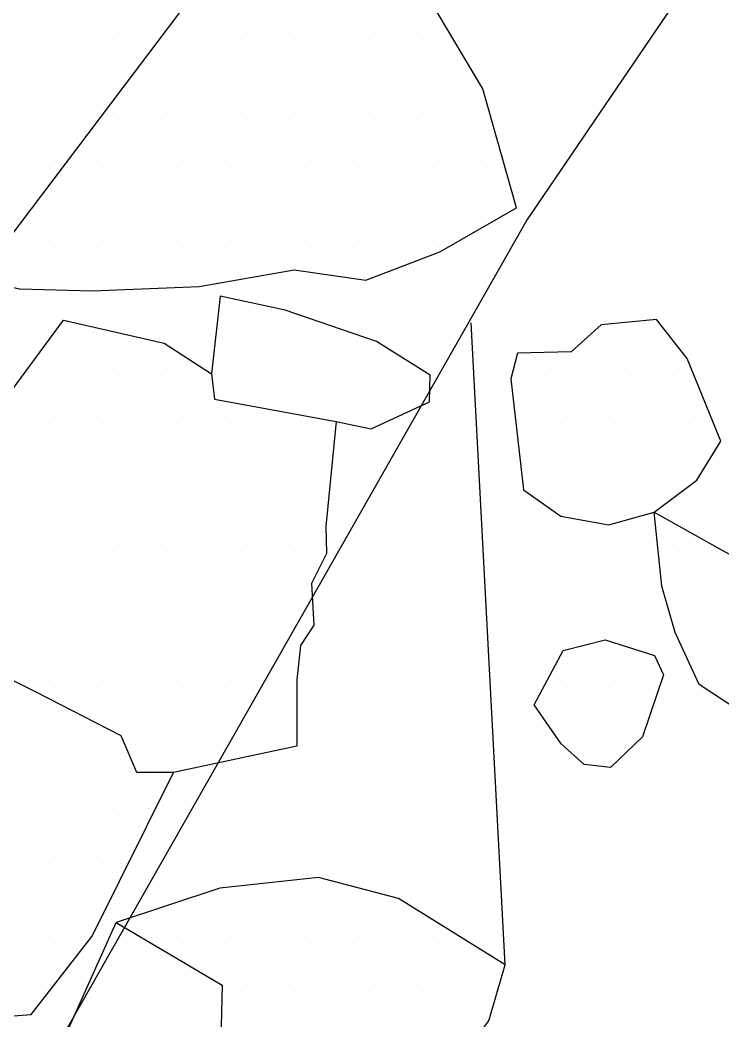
# Model space of a CAD drawing. Header units: metres. Extents: x -12.64 to -9.48, y -12.29 to -8.34.
# Drawn here: x -11.113 to -10.633, y -11.37 to -10.687 of the extents above; entities that cross this region are included whole.
import ezdxf

# ---------------------------------------------------------------- set-up
doc = ezdxf.new("R2010")
doc.units = ezdxf.units.M
doc.header["$LTSCALE"] = 25
doc.header["$MEASUREMENT"] = 0
doc.linetypes.add('STRICHPUNKTX2', pattern=[2, 1, -0.5, 0, -0.5])
doc.layers.get('0').update_dxf_attribs({"linetype": 'CONTINUOUS'})
for name, color, linetype in [('BEFUND', 1, 'CONTINUOUS'), ('GRABUNGSGRENZE', 3, 'STRICHPUNKTX2'), ('STEINE', 4, 'CONTINUOUS'), ('STEINESCHRAFF', 4, 'CONTINUOUS')]:
    doc.layers.add(name, color=color, linetype=linetype)

# ---------------------------------------------------------------- blocks, each defined once
blk = doc.blocks.new('*X3')
at = {"color": 0}
for p, q in [((-1110.625, -1068.75), (-1110.625, -1068.75)), ((-1109.375, -1068.75), (-1109.375, -1068.75)), ((-1108.125, -1068.75), (-1108.125, -1068.75)), ((-1106.875, -1068.75), (-1106.875, -1068.75)), ((-1105.625, -1068.75), (-1105.625, -1068.75)), ((-1104.375, -1068.75), (-1104.375, -1068.75)), ((-1103.125, -1068.75), (-1103.125, -1068.75)), ((-1101.875, -1068.75), (-1101.875, -1068.75)), ((-1100.625, -1068.75), (-1100.625, -1068.75)), ((-1099.375, -1068.75), (-1099.375, -1068.75)), ((-1098.125, -1068.75), (-1098.125, -1068.75)), ((-1096.875, -1068.75), (-1096.875, -1068.75)), ((-1095.625, -1068.75), (-1095.625, -1068.75)), ((-1094.375, -1068.75), (-1094.375, -1068.75)), ((-1093.125, -1068.75), (-1093.125, -1068.75)), ((-1091.875, -1068.75), (-1091.875, -1068.75)), ((-1090.625, -1068.75), (-1090.625, -1068.75)), ((-1089.375, -1068.75), (-1089.375, -1068.75)), ((-1088.125, -1068.75), (-1088.125, -1068.75)), ((-1086.875, -1068.75), (-1086.875, -1068.75)), ((-1085.625, -1068.75), (-1085.625, -1068.75)), ((-1084.375, -1068.75), (-1084.375, -1068.75)), ((-1083.125, -1068.75), (-1083.125, -1068.75)), ((-1111.25, -1070), (-1111.25, -1070)), ((-1110, -1070), (-1110, -1070)), ((-1108.75, -1070), (-1108.75, -1070)), ((-1107.5, -1070), (-1107.5, -1070)), ((-1106.25, -1070), (-1106.25, -1070)), ((-1105, -1070), (-1105, -1070)), ((-1103.75, -1070), (-1103.75, -1070)), ((-1102.5, -1070), (-1102.5, -1070)), ((-1101.25, -1070), (-1101.25, -1070)), ((-1100, -1070), (-1100, -1070)), ((-1098.75, -1070), (-1098.75, -1070)), ((-1097.5, -1070), (-1097.5, -1070)), ((-1096.25, -1070), (-1096.25, -1070)), ((-1095, -1070), (-1095, -1070)), ((-1093.75, -1070), (-1093.75, -1070)), ((-1092.5, -1070), (-1092.5, -1070)), ((-1091.25, -1070), (-1091.25, -1070)), ((-1090, -1070), (-1090, -1070)), ((-1088.75, -1070), (-1088.75, -1070)), ((-1087.5, -1070), (-1087.5, -1070)), ((-1086.25, -1070), (-1086.25, -1070)), ((-1085, -1070), (-1085, -1070)), ((-1083.75, -1070), (-1083.75, -1070)), ((-1082.5, -1070), (-1082.5, -1070)), ((-1110.625, -1071.25), (-1110.625, -1071.25)), ((-1109.375, -1071.25), (-1109.375, -1071.25)), ((-1108.125, -1071.25), (-1108.125, -1071.25)), ((-1106.875, -1071.25), (-1106.875, -1071.25)), ((-1105.625, -1071.25), (-1105.625, -1071.25)), ((-1104.375, -1071.25), (-1104.375, -1071.25)), ((-1103.125, -1071.25), (-1103.125, -1071.25)), ((-1101.875, -1071.25), (-1101.875, -1071.25)), ((-1100.625, -1071.25), (-1100.625, -1071.25)), ((-1099.375, -1071.25), (-1099.375, -1071.25)), ((-1098.125, -1071.25), (-1098.125, -1071.25)), ((-1096.875, -1071.25), (-1096.875, -1071.25)), ((-1095.625, -1071.25), (-1095.625, -1071.25)), ((-1094.375, -1071.25), (-1094.375, -1071.25)), ((-1093.125, -1071.25), (-1093.125, -1071.25)), ((-1091.875, -1071.25), (-1091.875, -1071.25)), ((-1090.625, -1071.25), (-1090.625, -1071.25)), ((-1089.375, -1071.25), (-1089.375, -1071.25)), ((-1088.125, -1071.25), (-1088.125, -1071.25)), ((-1086.875, -1071.25), (-1086.875, -1071.25)), ((-1085.625, -1071.25), (-1085.625, -1071.25)), ((-1084.375, -1071.25), (-1084.375, -1071.25)), ((-1083.125, -1071.25), (-1083.125, -1071.25)), ((-1081.875, -1071.25), (-1081.875, -1071.25)), ((-1111.25, -1072.5), (-1111.25, -1072.5)), ((-1110, -1072.5), (-1110, -1072.5)), ((-1108.75, -1072.5), (-1108.75, -1072.5)), ((-1107.5, -1072.5), (-1107.5, -1072.5)), ((-1106.25, -1072.5), (-1106.25, -1072.5)), ((-1105, -1072.5), (-1105, -1072.5)), ((-1103.75, -1072.5), (-1103.75, -1072.5)), ((-1102.5, -1072.5), (-1102.5, -1072.5)), ((-1101.25, -1072.5), (-1101.25, -1072.5)), ((-1100, -1072.5), (-1100, -1072.5)), ((-1098.75, -1072.5), (-1098.75, -1072.5)), ((-1097.5, -1072.5), (-1097.5, -1072.5)), ((-1096.25, -1072.5), (-1096.25, -1072.5)), ((-1095, -1072.5), (-1095, -1072.5)), ((-1093.75, -1072.5), (-1093.75, -1072.5)), ((-1092.5, -1072.5), (-1092.5, -1072.5)), ((-1091.25, -1072.5), (-1091.25, -1072.5)), ((-1090, -1072.5), (-1090, -1072.5)), ((-1088.75, -1072.5), (-1088.75, -1072.5)), ((-1087.5, -1072.5), (-1087.5, -1072.5)), ((-1086.25, -1072.5), (-1086.25, -1072.5)), ((-1085, -1072.5), (-1085, -1072.5)), ((-1083.75, -1072.5), (-1083.75, -1072.5)), ((-1082.5, -1072.5), (-1082.5, -1072.5)), ((-1081.25, -1072.5), (-1081.25, -1072.5)), ((-1110.625, -1073.75), (-1110.625, -1073.75)), ((-1109.375, -1073.75), (-1109.375, -1073.75)), ((-1108.125, -1073.75), (-1108.125, -1073.75)), ((-1106.875, -1073.75), (-1106.875, -1073.75)), ((-1105.625, -1073.75), (-1105.625, -1073.75)), ((-1104.375, -1073.75), (-1104.375, -1073.75)), ((-1103.125, -1073.75), (-1103.125, -1073.75)), ((-1101.875, -1073.75), (-1101.875, -1073.75)), ((-1100.625, -1073.75), (-1100.625, -1073.75)), ((-1099.375, -1073.75), (-1099.375, -1073.75)), ((-1098.125, -1073.75), (-1098.125, -1073.75)), ((-1096.875, -1073.75), (-1096.875, -1073.75)), ((-1095.625, -1073.75), (-1095.625, -1073.75)), ((-1094.375, -1073.75), (-1094.375, -1073.75)), ((-1093.125, -1073.75), (-1093.125, -1073.75)), ((-1091.875, -1073.75), (-1091.875, -1073.75)), ((-1090.625, -1073.75), (-1090.625, -1073.75)), ((-1089.375, -1073.75), (-1089.375, -1073.75)), ((-1088.125, -1073.75), (-1088.125, -1073.75)), ((-1086.875, -1073.75), (-1086.875, -1073.75)), ((-1085.625, -1073.75), (-1085.625, -1073.75)), ((-1084.375, -1073.75), (-1084.375, -1073.75)), ((-1083.125, -1073.75), (-1083.125, -1073.75)), ((-1081.875, -1073.75), (-1081.875, -1073.75)), ((-1080.625, -1073.75), (-1080.625, -1073.75)), ((-1111.25, -1075), (-1111.25, -1075)), ((-1110, -1075), (-1110, -1075)), ((-1108.75, -1075), (-1108.75, -1075)), ((-1107.5, -1075), (-1107.5, -1075)), ((-1106.25, -1075), (-1106.25, -1075)), ((-1105, -1075), (-1105, -1075)), ((-1103.75, -1075), (-1103.75, -1075)), ((-1102.5, -1075), (-1102.5, -1075)), ((-1101.25, -1075), (-1101.25, -1075)), ((-1100, -1075), (-1100, -1075)), ((-1098.75, -1075), (-1098.75, -1075)), ((-1097.5, -1075), (-1097.5, -1075)), ((-1096.25, -1075), (-1096.25, -1075)), ((-1095, -1075), (-1095, -1075)), ((-1093.75, -1075), (-1093.75, -1075)), ((-1092.5, -1075), (-1092.5, -1075)), ((-1091.25, -1075), (-1091.25, -1075)), ((-1090, -1075), (-1090, -1075)), ((-1088.75, -1075), (-1088.75, -1075)), ((-1087.5, -1075), (-1087.5, -1075)), ((-1086.25, -1075), (-1086.25, -1075)), ((-1085, -1075), (-1085, -1075)), ((-1083.75, -1075), (-1083.75, -1075)), ((-1082.5, -1075), (-1082.5, -1075)), ((-1081.25, -1075), (-1081.25, -1075)), ((-1080, -1075), (-1080, -1075)), ((-1110.625, -1076.25), (-1110.625, -1076.25)), ((-1109.375, -1076.25), (-1109.375, -1076.25)), ((-1108.125, -1076.25), (-1108.125, -1076.25)), ((-1106.875, -1076.25), (-1106.875, -1076.25)), ((-1105.625, -1076.25), (-1105.625, -1076.25)), ((-1104.375, -1076.25), (-1104.375, -1076.25)), ((-1103.125, -1076.25), (-1103.125, -1076.25)), ((-1101.875, -1076.25), (-1101.875, -1076.25)), ((-1100.625, -1076.25), (-1100.625, -1076.25)), ((-1099.375, -1076.25), (-1099.375, -1076.25)), ((-1098.125, -1076.25), (-1098.125, -1076.25)), ((-1096.875, -1076.25), (-1096.875, -1076.25)), ((-1095.625, -1076.25), (-1095.625, -1076.25)), ((-1094.375, -1076.25), (-1094.375, -1076.25)), ((-1093.125, -1076.25), (-1093.125, -1076.25)), ((-1091.875, -1076.25), (-1091.875, -1076.25)), ((-1090.625, -1076.25), (-1090.625, -1076.25)), ((-1089.375, -1076.25), (-1089.375, -1076.25)), ((-1088.125, -1076.25), (-1088.125, -1076.25)), ((-1086.875, -1076.25), (-1086.875, -1076.25)), ((-1085.625, -1076.25), (-1085.625, -1076.25)), ((-1084.375, -1076.25), (-1084.375, -1076.25)), ((-1083.125, -1076.25), (-1083.125, -1076.25)), ((-1081.875, -1076.25), (-1081.875, -1076.25)), ((-1080.625, -1076.25), (-1080.625, -1076.25)), ((-1079.375, -1076.25), (-1079.375, -1076.25)), ((-1111.25, -1077.5), (-1111.25, -1077.5)), ((-1110, -1077.5), (-1110, -1077.5)), ((-1108.75, -1077.5), (-1108.75, -1077.5)), ((-1107.5, -1077.5), (-1107.5, -1077.5)), ((-1106.25, -1077.5), (-1106.25, -1077.5)), ((-1105, -1077.5), (-1105, -1077.5)), ((-1103.75, -1077.5), (-1103.75, -1077.5)), ((-1102.5, -1077.5), (-1102.5, -1077.5)), ((-1101.25, -1077.5), (-1101.25, -1077.5)), ((-1100, -1077.5), (-1100, -1077.5)), ((-1098.75, -1077.5), (-1098.75, -1077.5)), ((-1097.5, -1077.5), (-1097.5, -1077.5)), ((-1096.25, -1077.5), (-1096.25, -1077.5)), ((-1095, -1077.5), (-1095, -1077.5)), ((-1093.75, -1077.5), (-1093.75, -1077.5)), ((-1092.5, -1077.5), (-1092.5, -1077.5)), ((-1091.25, -1077.5), (-1091.25, -1077.5)), ((-1090, -1077.5), (-1090, -1077.5)), ((-1088.75, -1077.5), (-1088.75, -1077.5)), ((-1087.5, -1077.5), (-1087.5, -1077.5)), ((-1086.25, -1077.5), (-1086.25, -1077.5)), ((-1085, -1077.5), (-1085, -1077.5)), ((-1083.75, -1077.5), (-1083.75, -1077.5)), ((-1082.5, -1077.5), (-1082.5, -1077.5)), ((-1081.25, -1077.5), (-1081.25, -1077.5)), ((-1080, -1077.5), (-1080, -1077.5)), ((-1078.75, -1077.5), (-1078.75, -1077.5)), ((-1110.625, -1078.75), (-1110.625, -1078.75)), ((-1109.375, -1078.75), (-1109.375, -1078.75)), ((-1108.125, -1078.75), (-1108.125, -1078.75)), ((-1106.875, -1078.75), (-1106.875, -1078.75)), ((-1105.625, -1078.75), (-1105.625, -1078.75)), ((-1104.375, -1078.75), (-1104.375, -1078.75)), ((-1103.125, -1078.75), (-1103.125, -1078.75)), ((-1101.875, -1078.75), (-1101.875, -1078.75)), ((-1100.625, -1078.75), (-1100.625, -1078.75)), ((-1099.375, -1078.75), (-1099.375, -1078.75)), ((-1098.125, -1078.75), (-1098.125, -1078.75)), ((-1096.875, -1078.75), (-1096.875, -1078.75)), ((-1095.625, -1078.75), (-1095.625, -1078.75)), ((-1094.375, -1078.75), (-1094.375, -1078.75)), ((-1093.125, -1078.75), (-1093.125, -1078.75)), ((-1091.875, -1078.75), (-1091.875, -1078.75)), ((-1090.625, -1078.75), (-1090.625, -1078.75)), ((-1089.375, -1078.75), (-1089.375, -1078.75)), ((-1088.125, -1078.75), (-1088.125, -1078.75)), ((-1086.875, -1078.75), (-1086.875, -1078.75)), ((-1085.625, -1078.75), (-1085.625, -1078.75)), ((-1084.375, -1078.75), (-1084.375, -1078.75)), ((-1083.125, -1078.75), (-1083.125, -1078.75)), ((-1081.875, -1078.75), (-1081.875, -1078.75)), ((-1080.625, -1078.75), (-1080.625, -1078.75)), ((-1079.375, -1078.75), (-1079.375, -1078.75)), ((-1111.25, -1080), (-1111.25, -1080)), ((-1110, -1080), (-1110, -1080)), ((-1108.75, -1080), (-1108.75, -1080)), ((-1107.5, -1080), (-1107.5, -1080)), ((-1106.25, -1080), (-1106.25, -1080)), ((-1105, -1080), (-1105, -1080)), ((-1103.75, -1080), (-1103.75, -1080)), ((-1102.5, -1080), (-1102.5, -1080)), ((-1101.25, -1080), (-1101.25, -1080)), ((-1100, -1080), (-1100, -1080)), ((-1098.75, -1080), (-1098.75, -1080)), ((-1097.5, -1080), (-1097.5, -1080)), ((-1096.25, -1080), (-1096.25, -1080)), ((-1095, -1080), (-1095, -1080)), ((-1093.75, -1080), (-1093.75, -1080)), ((-1092.5, -1080), (-1092.5, -1080)), ((-1091.25, -1080), (-1091.25, -1080)), ((-1090, -1080), (-1090, -1080)), ((-1088.75, -1080), (-1088.75, -1080)), ((-1087.5, -1080), (-1087.5, -1080)), ((-1086.25, -1080), (-1086.25, -1080)), ((-1085, -1080), (-1085, -1080)), ((-1083.75, -1080), (-1083.75, -1080)), ((-1082.5, -1080), (-1082.5, -1080)), ((-1081.25, -1080), (-1081.25, -1080)), ((-1080, -1080), (-1080, -1080)), ((-1078.75, -1080), (-1078.75, -1080)), ((-1110.625, -1081.25), (-1110.625, -1081.25)), ((-1109.375, -1081.25), (-1109.375, -1081.25)), ((-1108.125, -1081.25), (-1108.125, -1081.25)), ((-1106.875, -1081.25), (-1106.875, -1081.25)), ((-1105.625, -1081.25), (-1105.625, -1081.25)), ((-1104.375, -1081.25), (-1104.375, -1081.25)), ((-1103.125, -1081.25), (-1103.125, -1081.25)), ((-1101.875, -1081.25), (-1101.875, -1081.25)), ((-1100.625, -1081.25), (-1100.625, -1081.25)), ((-1099.375, -1081.25), (-1099.375, -1081.25)), ((-1098.125, -1081.25), (-1098.125, -1081.25)), ((-1096.875, -1081.25), (-1096.875, -1081.25)), ((-1095.625, -1081.25), (-1095.625, -1081.25)), ((-1094.375, -1081.25), (-1094.375, -1081.25)), ((-1093.125, -1081.25), (-1093.125, -1081.25)), ((-1091.875, -1081.25), (-1091.875, -1081.25)), ((-1090.625, -1081.25), (-1090.625, -1081.25)), ((-1089.375, -1081.25), (-1089.375, -1081.25)), ((-1088.125, -1081.25), (-1088.125, -1081.25)), ((-1086.875, -1081.25), (-1086.875, -1081.25)), ((-1085.625, -1081.25), (-1085.625, -1081.25)), ((-1084.375, -1081.25), (-1084.375, -1081.25)), ((-1083.125, -1081.25), (-1083.125, -1081.25)), ((-1081.875, -1081.25), (-1081.875, -1081.25)), ((-1080.625, -1081.25), (-1080.625, -1081.25)), ((-1079.375, -1081.25), (-1079.375, -1081.25)), ((-1078.125, -1081.25), (-1078.125, -1081.25)), ((-1111.25, -1082.5), (-1111.25, -1082.5)), ((-1110, -1082.5), (-1110, -1082.5)), ((-1108.75, -1082.5), (-1108.75, -1082.5)), ((-1107.5, -1082.5), (-1107.5, -1082.5)), ((-1106.25, -1082.5), (-1106.25, -1082.5)), ((-1105, -1082.5), (-1105, -1082.5)), ((-1103.75, -1082.5), (-1103.75, -1082.5)), ((-1102.5, -1082.5), (-1102.5, -1082.5)), ((-1101.25, -1082.5), (-1101.25, -1082.5)), ((-1100, -1082.5), (-1100, -1082.5)), ((-1098.75, -1082.5), (-1098.75, -1082.5)), ((-1097.5, -1082.5), (-1097.5, -1082.5)), ((-1096.25, -1082.5), (-1096.25, -1082.5)), ((-1095, -1082.5), (-1095, -1082.5)), ((-1093.75, -1082.5), (-1093.75, -1082.5)), ((-1092.5, -1082.5), (-1092.5, -1082.5)), ((-1091.25, -1082.5), (-1091.25, -1082.5)), ((-1090, -1082.5), (-1090, -1082.5)), ((-1088.75, -1082.5), (-1088.75, -1082.5)), ((-1087.5, -1082.5), (-1087.5, -1082.5)), ((-1086.25, -1082.5), (-1086.25, -1082.5)), ((-1085, -1082.5), (-1085, -1082.5)), ((-1083.75, -1082.5), (-1083.75, -1082.5)), ((-1082.5, -1082.5), (-1082.5, -1082.5)), ((-1081.25, -1082.5), (-1081.25, -1082.5)), ((-1080, -1082.5), (-1080, -1082.5)), ((-1110.625, -1083.75), (-1110.625, -1083.75)), ((-1109.375, -1083.75), (-1109.375, -1083.75)), ((-1108.125, -1083.75), (-1108.125, -1083.75)), ((-1106.875, -1083.75), (-1106.875, -1083.75)), ((-1105.625, -1083.75), (-1105.625, -1083.75)), ((-1104.375, -1083.75), (-1104.375, -1083.75)), ((-1103.125, -1083.75), (-1103.125, -1083.75)), ((-1101.875, -1083.75), (-1101.875, -1083.75)), ((-1100.625, -1083.75), (-1100.625, -1083.75)), ((-1099.375, -1083.75), (-1099.375, -1083.75)), ((-1098.125, -1083.75), (-1098.125, -1083.75)), ((-1096.875, -1083.75), (-1096.875, -1083.75)), ((-1095.625, -1083.75), (-1095.625, -1083.75)), ((-1094.375, -1083.75), (-1094.375, -1083.75)), ((-1093.125, -1083.75), (-1093.125, -1083.75)), ((-1091.875, -1083.75), (-1091.875, -1083.75)), ((-1090.625, -1083.75), (-1090.625, -1083.75)), ((-1089.375, -1083.75), (-1089.375, -1083.75)), ((-1088.125, -1083.75), (-1088.125, -1083.75)), ((-1086.875, -1083.75), (-1086.875, -1083.75)), ((-1085.625, -1083.75), (-1085.625, -1083.75)), ((-1084.375, -1083.75), (-1084.375, -1083.75)), ((-1083.125, -1083.75), (-1083.125, -1083.75)), ((-1081.875, -1083.75), (-1081.875, -1083.75)), ((-1111.25, -1085), (-1111.25, -1085)), ((-1110, -1085), (-1110, -1085)), ((-1108.75, -1085), (-1108.75, -1085)), ((-1107.5, -1085), (-1107.5, -1085)), ((-1106.25, -1085), (-1106.25, -1085)), ((-1105, -1085), (-1105, -1085)), ((-1103.75, -1085), (-1103.75, -1085)), ((-1102.5, -1085), (-1102.5, -1085)), ((-1101.25, -1085), (-1101.25, -1085)), ((-1100, -1085), (-1100, -1085)), ((-1098.75, -1085), (-1098.75, -1085)), ((-1097.5, -1085), (-1097.5, -1085)), ((-1096.25, -1085), (-1096.25, -1085)), ((-1095, -1085), (-1095, -1085)), ((-1093.75, -1085), (-1093.75, -1085)), ((-1092.5, -1085), (-1092.5, -1085)), ((-1091.25, -1085), (-1091.25, -1085)), ((-1090, -1085), (-1090, -1085)), ((-1088.75, -1085), (-1088.75, -1085)), ((-1087.5, -1085), (-1087.5, -1085)), ((-1086.25, -1085), (-1086.25, -1085)), ((-1085, -1085), (-1085, -1085)), ((-1110.625, -1086.25), (-1110.625, -1086.25)), ((-1109.375, -1086.25), (-1109.375, -1086.25)), ((-1108.125, -1086.25), (-1108.125, -1086.25)), ((-1106.875, -1086.25), (-1106.875, -1086.25)), ((-1105.625, -1086.25), (-1105.625, -1086.25)), ((-1104.375, -1086.25), (-1104.375, -1086.25)), ((-1103.125, -1086.25), (-1103.125, -1086.25)), ((-1101.875, -1086.25), (-1101.875, -1086.25)), ((-1100.625, -1086.25), (-1100.625, -1086.25)), ((-1099.375, -1086.25), (-1099.375, -1086.25)), ((-1098.125, -1086.25), (-1098.125, -1086.25)), ((-1096.875, -1086.25), (-1096.875, -1086.25)), ((-1095.625, -1086.25), (-1095.625, -1086.25)), ((-1088.125, -1086.25), (-1088.125, -1086.25)), ((-1108.75, -1090), (-1108.75, -1090)), ((-1107.5, -1090), (-1107.5, -1090)), ((-1106.25, -1090), (-1106.25, -1090)), ((-1105, -1090), (-1105, -1090)), ((-1071.25, -1090), (-1071.25, -1090)), ((-1070, -1090), (-1070, -1090)), ((-1068.75, -1090), (-1068.75, -1090)), ((-1067.5, -1090), (-1067.5, -1090)), ((-1109.375, -1091.25), (-1109.375, -1091.25)), ((-1108.125, -1091.25), (-1108.125, -1091.25)), ((-1106.875, -1091.25), (-1106.875, -1091.25)), ((-1105.625, -1091.25), (-1105.625, -1091.25)), ((-1104.375, -1091.25), (-1104.375, -1091.25)), ((-1103.125, -1091.25), (-1103.125, -1091.25)), ((-1101.875, -1091.25), (-1101.875, -1091.25)), ((-1073.125, -1091.25), (-1073.125, -1091.25)), ((-1071.875, -1091.25), (-1071.875, -1091.25)), ((-1070.625, -1091.25), (-1070.625, -1091.25)), ((-1069.375, -1091.25), (-1069.375, -1091.25)), ((-1068.125, -1091.25), (-1068.125, -1091.25)), ((-1066.875, -1091.25), (-1066.875, -1091.25)), ((-1110, -1092.5), (-1110, -1092.5)), ((-1108.75, -1092.5), (-1108.75, -1092.5)), ((-1107.5, -1092.5), (-1107.5, -1092.5)), ((-1106.25, -1092.5), (-1106.25, -1092.5)), ((-1105, -1092.5), (-1105, -1092.5)), ((-1103.75, -1092.5), (-1103.75, -1092.5)), ((-1102.5, -1092.5), (-1102.5, -1092.5)), ((-1101.25, -1092.5), (-1101.25, -1092.5)), ((-1100, -1092.5), (-1100, -1092.5)), ((-1098.75, -1092.5), (-1098.75, -1092.5)), ((-1077.5, -1092.5), (-1077.5, -1092.5)), ((-1076.25, -1092.5), (-1076.25, -1092.5)), ((-1075, -1092.5), (-1075, -1092.5)), ((-1073.75, -1092.5), (-1073.75, -1092.5)), ((-1072.5, -1092.5), (-1072.5, -1092.5)), ((-1071.25, -1092.5), (-1071.25, -1092.5)), ((-1070, -1092.5), (-1070, -1092.5)), ((-1068.75, -1092.5), (-1068.75, -1092.5)), ((-1067.5, -1092.5), (-1067.5, -1092.5)), ((-1066.25, -1092.5), (-1066.25, -1092.5)), ((-1110.625, -1093.75), (-1110.625, -1093.75)), ((-1109.375, -1093.75), (-1109.375, -1093.75)), ((-1108.125, -1093.75), (-1108.125, -1093.75)), ((-1106.875, -1093.75), (-1106.875, -1093.75)), ((-1105.625, -1093.75), (-1105.625, -1093.75)), ((-1104.375, -1093.75), (-1104.375, -1093.75)), ((-1103.125, -1093.75), (-1103.125, -1093.75)), ((-1101.875, -1093.75), (-1101.875, -1093.75)), ((-1100.625, -1093.75), (-1100.625, -1093.75)), ((-1099.375, -1093.75), (-1099.375, -1093.75)), ((-1098.125, -1093.75), (-1098.125, -1093.75)), ((-1076.875, -1093.75), (-1076.875, -1093.75)), ((-1075.625, -1093.75), (-1075.625, -1093.75)), ((-1074.375, -1093.75), (-1074.375, -1093.75)), ((-1073.125, -1093.75), (-1073.125, -1093.75)), ((-1071.875, -1093.75), (-1071.875, -1093.75)), ((-1070.625, -1093.75), (-1070.625, -1093.75)), ((-1069.375, -1093.75), (-1069.375, -1093.75)), ((-1068.125, -1093.75), (-1068.125, -1093.75)), ((-1066.875, -1093.75), (-1066.875, -1093.75)), ((-1065.625, -1093.75), (-1065.625, -1093.75)), ((-1111.25, -1095), (-1111.25, -1095)), ((-1110, -1095), (-1110, -1095)), ((-1108.75, -1095), (-1108.75, -1095)), ((-1107.5, -1095), (-1107.5, -1095)), ((-1106.25, -1095), (-1106.25, -1095)), ((-1105, -1095), (-1105, -1095)), ((-1103.75, -1095), (-1103.75, -1095)), ((-1102.5, -1095), (-1102.5, -1095)), ((-1101.25, -1095), (-1101.25, -1095)), ((-1100, -1095), (-1100, -1095)), ((-1098.75, -1095), (-1098.75, -1095)), ((-1097.5, -1095), (-1097.5, -1095)), ((-1096.25, -1095), (-1096.25, -1095)), ((-1077.5, -1095), (-1077.5, -1095)), ((-1076.25, -1095), (-1076.25, -1095)), ((-1075, -1095), (-1075, -1095)), ((-1073.75, -1095), (-1073.75, -1095)), ((-1072.5, -1095), (-1072.5, -1095)), ((-1071.25, -1095), (-1071.25, -1095)), ((-1070, -1095), (-1070, -1095)), ((-1068.75, -1095), (-1068.75, -1095)), ((-1067.5, -1095), (-1067.5, -1095)), ((-1066.25, -1095), (-1066.25, -1095)), ((-1065, -1095), (-1065, -1095)), ((-1110.625, -1096.25), (-1110.625, -1096.25)), ((-1109.375, -1096.25), (-1109.375, -1096.25)), ((-1108.125, -1096.25), (-1108.125, -1096.25)), ((-1106.875, -1096.25), (-1106.875, -1096.25)), ((-1105.625, -1096.25), (-1105.625, -1096.25)), ((-1104.375, -1096.25), (-1104.375, -1096.25)), ((-1103.125, -1096.25), (-1103.125, -1096.25)), ((-1101.875, -1096.25), (-1101.875, -1096.25)), ((-1100.625, -1096.25), (-1100.625, -1096.25)), ((-1099.375, -1096.25), (-1099.375, -1096.25)), ((-1098.125, -1096.25), (-1098.125, -1096.25)), ((-1096.875, -1096.25), (-1096.875, -1096.25)), ((-1095.625, -1096.25), (-1095.625, -1096.25)), ((-1094.375, -1096.25), (-1094.375, -1096.25)), ((-1093.125, -1096.25), (-1093.125, -1096.25)), ((-1091.875, -1096.25), (-1091.875, -1096.25)), ((-1090.625, -1096.25), (-1090.625, -1096.25)), ((-1076.875, -1096.25), (-1076.875, -1096.25)), ((-1075.625, -1096.25), (-1075.625, -1096.25)), ((-1074.375, -1096.25), (-1074.375, -1096.25)), ((-1073.125, -1096.25), (-1073.125, -1096.25)), ((-1071.875, -1096.25), (-1071.875, -1096.25)), ((-1070.625, -1096.25), (-1070.625, -1096.25)), ((-1069.375, -1096.25), (-1069.375, -1096.25)), ((-1068.125, -1096.25), (-1068.125, -1096.25)), ((-1066.875, -1096.25), (-1066.875, -1096.25)), ((-1065.625, -1096.25), (-1065.625, -1096.25)), ((-1064.375, -1096.25), (-1064.375, -1096.25)), ((-1111.25, -1097.5), (-1111.25, -1097.5)), ((-1110, -1097.5), (-1110, -1097.5)), ((-1108.75, -1097.5), (-1108.75, -1097.5)), ((-1107.5, -1097.5), (-1107.5, -1097.5)), ((-1106.25, -1097.5), (-1106.25, -1097.5)), ((-1105, -1097.5), (-1105, -1097.5)), ((-1103.75, -1097.5), (-1103.75, -1097.5)), ((-1102.5, -1097.5), (-1102.5, -1097.5)), ((-1101.25, -1097.5), (-1101.25, -1097.5)), ((-1100, -1097.5), (-1100, -1097.5)), ((-1098.75, -1097.5), (-1098.75, -1097.5)), ((-1097.5, -1097.5), (-1097.5, -1097.5)), ((-1096.25, -1097.5), (-1096.25, -1097.5)), ((-1095, -1097.5), (-1095, -1097.5)), ((-1093.75, -1097.5), (-1093.75, -1097.5)), ((-1092.5, -1097.5), (-1092.5, -1097.5)), ((-1091.25, -1097.5), (-1091.25, -1097.5)), ((-1090, -1097.5), (-1090, -1097.5)), ((-1076.25, -1097.5), (-1076.25, -1097.5)), ((-1075, -1097.5), (-1075, -1097.5)), ((-1073.75, -1097.5), (-1073.75, -1097.5)), ((-1072.5, -1097.5), (-1072.5, -1097.5)), ((-1071.25, -1097.5), (-1071.25, -1097.5)), ((-1070, -1097.5), (-1070, -1097.5)), ((-1068.75, -1097.5), (-1068.75, -1097.5)), ((-1067.5, -1097.5), (-1067.5, -1097.5)), ((-1066.25, -1097.5), (-1066.25, -1097.5)), ((-1065, -1097.5), (-1065, -1097.5)), ((-1063.75, -1097.5), (-1063.75, -1097.5)), ((-1110.625, -1098.75), (-1110.625, -1098.75)), ((-1109.375, -1098.75), (-1109.375, -1098.75)), ((-1108.125, -1098.75), (-1108.125, -1098.75)), ((-1106.875, -1098.75), (-1106.875, -1098.75)), ((-1105.625, -1098.75), (-1105.625, -1098.75)), ((-1104.375, -1098.75), (-1104.375, -1098.75)), ((-1103.125, -1098.75), (-1103.125, -1098.75)), ((-1101.875, -1098.75), (-1101.875, -1098.75)), ((-1100.625, -1098.75), (-1100.625, -1098.75)), ((-1099.375, -1098.75), (-1099.375, -1098.75)), ((-1098.125, -1098.75), (-1098.125, -1098.75)), ((-1096.875, -1098.75), (-1096.875, -1098.75)), ((-1095.625, -1098.75), (-1095.625, -1098.75)), ((-1094.375, -1098.75), (-1094.375, -1098.75)), ((-1093.125, -1098.75), (-1093.125, -1098.75)), ((-1091.875, -1098.75), (-1091.875, -1098.75)), ((-1090.625, -1098.75), (-1090.625, -1098.75)), ((-1076.875, -1098.75), (-1076.875, -1098.75)), ((-1075.625, -1098.75), (-1075.625, -1098.75)), ((-1074.375, -1098.75), (-1074.375, -1098.75)), ((-1073.125, -1098.75), (-1073.125, -1098.75)), ((-1071.875, -1098.75), (-1071.875, -1098.75)), ((-1070.625, -1098.75), (-1070.625, -1098.75)), ((-1069.375, -1098.75), (-1069.375, -1098.75)), ((-1068.125, -1098.75), (-1068.125, -1098.75)), ((-1066.875, -1098.75), (-1066.875, -1098.75)), ((-1065.625, -1098.75), (-1065.625, -1098.75)), ((-1064.375, -1098.75), (-1064.375, -1098.75)), ((-1111.25, -1100), (-1111.25, -1100)), ((-1110, -1100), (-1110, -1100)), ((-1108.75, -1100), (-1108.75, -1100)), ((-1107.5, -1100), (-1107.5, -1100)), ((-1106.25, -1100), (-1106.25, -1100)), ((-1105, -1100), (-1105, -1100)), ((-1103.75, -1100), (-1103.75, -1100)), ((-1102.5, -1100), (-1102.5, -1100)), ((-1101.25, -1100), (-1101.25, -1100)), ((-1100, -1100), (-1100, -1100)), ((-1098.75, -1100), (-1098.75, -1100)), ((-1097.5, -1100), (-1097.5, -1100)), ((-1096.25, -1100), (-1096.25, -1100)), ((-1095, -1100), (-1095, -1100)), ((-1093.75, -1100), (-1093.75, -1100)), ((-1092.5, -1100), (-1092.5, -1100)), ((-1091.25, -1100), (-1091.25, -1100)), ((-1076.25, -1100), (-1076.25, -1100)), ((-1075, -1100), (-1075, -1100)), ((-1073.75, -1100), (-1073.75, -1100)), ((-1072.5, -1100), (-1072.5, -1100)), ((-1071.25, -1100), (-1071.25, -1100)), ((-1070, -1100), (-1070, -1100)), ((-1068.75, -1100), (-1068.75, -1100)), ((-1067.5, -1100), (-1067.5, -1100)), ((-1066.25, -1100), (-1066.25, -1100)), ((-1110.625, -1101.25), (-1110.625, -1101.25)), ((-1109.375, -1101.25), (-1109.375, -1101.25)), ((-1108.125, -1101.25), (-1108.125, -1101.25)), ((-1106.875, -1101.25), (-1106.875, -1101.25)), ((-1105.625, -1101.25), (-1105.625, -1101.25)), ((-1104.375, -1101.25), (-1104.375, -1101.25)), ((-1103.125, -1101.25), (-1103.125, -1101.25)), ((-1101.875, -1101.25), (-1101.875, -1101.25)), ((-1100.625, -1101.25), (-1100.625, -1101.25)), ((-1099.375, -1101.25), (-1099.375, -1101.25)), ((-1098.125, -1101.25), (-1098.125, -1101.25)), ((-1096.875, -1101.25), (-1096.875, -1101.25)), ((-1095.625, -1101.25), (-1095.625, -1101.25)), ((-1094.375, -1101.25), (-1094.375, -1101.25)), ((-1093.125, -1101.25), (-1093.125, -1101.25)), ((-1091.875, -1101.25), (-1091.875, -1101.25)), ((-1090.625, -1101.25), (-1090.625, -1101.25)), ((-1075.625, -1101.25), (-1075.625, -1101.25)), ((-1074.375, -1101.25), (-1074.375, -1101.25)), ((-1073.125, -1101.25), (-1073.125, -1101.25)), ((-1071.875, -1101.25), (-1071.875, -1101.25)), ((-1070.625, -1101.25), (-1070.625, -1101.25)), ((-1069.375, -1101.25), (-1069.375, -1101.25)), ((-1068.125, -1101.25), (-1068.125, -1101.25)), ((-1066.875, -1101.25), (-1066.875, -1101.25)), ((-1111.25, -1102.5), (-1111.25, -1102.5)), ((-1110, -1102.5), (-1110, -1102.5)), ((-1108.75, -1102.5), (-1108.75, -1102.5)), ((-1107.5, -1102.5), (-1107.5, -1102.5)), ((-1106.25, -1102.5), (-1106.25, -1102.5)), ((-1105, -1102.5), (-1105, -1102.5)), ((-1103.75, -1102.5), (-1103.75, -1102.5)), ((-1102.5, -1102.5), (-1102.5, -1102.5)), ((-1101.25, -1102.5), (-1101.25, -1102.5)), ((-1100, -1102.5), (-1100, -1102.5)), ((-1098.75, -1102.5), (-1098.75, -1102.5)), ((-1097.5, -1102.5), (-1097.5, -1102.5)), ((-1096.25, -1102.5), (-1096.25, -1102.5)), ((-1095, -1102.5), (-1095, -1102.5)), ((-1093.75, -1102.5), (-1093.75, -1102.5)), ((-1092.5, -1102.5), (-1092.5, -1102.5)), ((-1091.25, -1102.5), (-1091.25, -1102.5)), ((-1073.75, -1102.5), (-1073.75, -1102.5)), ((-1072.5, -1102.5), (-1072.5, -1102.5)), ((-1071.25, -1102.5), (-1071.25, -1102.5)), ((-1070, -1102.5), (-1070, -1102.5)), ((-1068.75, -1102.5), (-1068.75, -1102.5)), ((-1110.625, -1103.75), (-1110.625, -1103.75)), ((-1109.375, -1103.75), (-1109.375, -1103.75)), ((-1108.125, -1103.75), (-1108.125, -1103.75)), ((-1106.875, -1103.75), (-1106.875, -1103.75)), ((-1105.625, -1103.75), (-1105.625, -1103.75)), ((-1104.375, -1103.75), (-1104.375, -1103.75)), ((-1103.125, -1103.75), (-1103.125, -1103.75)), ((-1101.875, -1103.75), (-1101.875, -1103.75)), ((-1100.625, -1103.75), (-1100.625, -1103.75)), ((-1099.375, -1103.75), (-1099.375, -1103.75)), ((-1098.125, -1103.75), (-1098.125, -1103.75)), ((-1096.875, -1103.75), (-1096.875, -1103.75)), ((-1095.625, -1103.75), (-1095.625, -1103.75)), ((-1094.375, -1103.75), (-1094.375, -1103.75)), ((-1093.125, -1103.75), (-1093.125, -1103.75)), ((-1091.875, -1103.75), (-1091.875, -1103.75)), ((-1090.625, -1103.75), (-1090.625, -1103.75)), ((-1066.875, -1103.75), (-1066.875, -1103.75)), ((-1065.625, -1103.75), (-1065.625, -1103.75)), ((-1111.25, -1105), (-1111.25, -1105)), ((-1110, -1105), (-1110, -1105)), ((-1108.75, -1105), (-1108.75, -1105)), ((-1107.5, -1105), (-1107.5, -1105)), ((-1106.25, -1105), (-1106.25, -1105)), ((-1105, -1105), (-1105, -1105)), ((-1103.75, -1105), (-1103.75, -1105)), ((-1102.5, -1105), (-1102.5, -1105)), ((-1101.25, -1105), (-1101.25, -1105)), ((-1100, -1105), (-1100, -1105)), ((-1098.75, -1105), (-1098.75, -1105)), ((-1097.5, -1105), (-1097.5, -1105)), ((-1096.25, -1105), (-1096.25, -1105)), ((-1095, -1105), (-1095, -1105)), ((-1093.75, -1105), (-1093.75, -1105)), ((-1092.5, -1105), (-1092.5, -1105)), ((-1091.25, -1105), (-1091.25, -1105)), ((-1067.5, -1105), (-1067.5, -1105)), ((-1066.25, -1105), (-1066.25, -1105)), ((-1065, -1105), (-1065, -1105)), ((-1063.75, -1105), (-1063.75, -1105)), ((-1110.625, -1106.25), (-1110.625, -1106.25)), ((-1109.375, -1106.25), (-1109.375, -1106.25)), ((-1108.125, -1106.25), (-1108.125, -1106.25)), ((-1106.875, -1106.25), (-1106.875, -1106.25)), ((-1105.625, -1106.25), (-1105.625, -1106.25)), ((-1104.375, -1106.25), (-1104.375, -1106.25)), ((-1103.125, -1106.25), (-1103.125, -1106.25)), ((-1101.875, -1106.25), (-1101.875, -1106.25)), ((-1100.625, -1106.25), (-1100.625, -1106.25)), ((-1099.375, -1106.25), (-1099.375, -1106.25)), ((-1098.125, -1106.25), (-1098.125, -1106.25)), ((-1096.875, -1106.25), (-1096.875, -1106.25)), ((-1095.625, -1106.25), (-1095.625, -1106.25)), ((-1094.375, -1106.25), (-1094.375, -1106.25)), ((-1093.125, -1106.25), (-1093.125, -1106.25)), ((-1091.875, -1106.25), (-1091.875, -1106.25)), ((-1066.875, -1106.25), (-1066.875, -1106.25)), ((-1065.625, -1106.25), (-1065.625, -1106.25)), ((-1064.375, -1106.25), (-1064.375, -1106.25)), ((-1111.25, -1107.5), (-1111.25, -1107.5)), ((-1110, -1107.5), (-1110, -1107.5)), ((-1108.75, -1107.5), (-1108.75, -1107.5)), ((-1107.5, -1107.5), (-1107.5, -1107.5)), ((-1106.25, -1107.5), (-1106.25, -1107.5)), ((-1105, -1107.5), (-1105, -1107.5)), ((-1103.75, -1107.5), (-1103.75, -1107.5)), ((-1102.5, -1107.5), (-1102.5, -1107.5)), ((-1101.25, -1107.5), (-1101.25, -1107.5)), ((-1100, -1107.5), (-1100, -1107.5)), ((-1098.75, -1107.5), (-1098.75, -1107.5)), ((-1097.5, -1107.5), (-1097.5, -1107.5)), ((-1096.25, -1107.5), (-1096.25, -1107.5)), ((-1095, -1107.5), (-1095, -1107.5)), ((-1093.75, -1107.5), (-1093.75, -1107.5)), ((-1092.5, -1107.5), (-1092.5, -1107.5)), ((-1066.25, -1107.5), (-1066.25, -1107.5)), ((-1065, -1107.5), (-1065, -1107.5)), ((-1063.75, -1107.5), (-1063.75, -1107.5)), ((-1110.625, -1108.75), (-1110.625, -1108.75)), ((-1109.375, -1108.75), (-1109.375, -1108.75)), ((-1108.125, -1108.75), (-1108.125, -1108.75)), ((-1106.875, -1108.75), (-1106.875, -1108.75)), ((-1105.625, -1108.75), (-1105.625, -1108.75)), ((-1104.375, -1108.75), (-1104.375, -1108.75)), ((-1103.125, -1108.75), (-1103.125, -1108.75)), ((-1101.875, -1108.75), (-1101.875, -1108.75)), ((-1100.625, -1108.75), (-1100.625, -1108.75)), ((-1099.375, -1108.75), (-1099.375, -1108.75)), ((-1098.125, -1108.75), (-1098.125, -1108.75)), ((-1096.875, -1108.75), (-1096.875, -1108.75)), ((-1095.625, -1108.75), (-1095.625, -1108.75)), ((-1094.375, -1108.75), (-1094.375, -1108.75)), ((-1093.125, -1108.75), (-1093.125, -1108.75)), ((-1091.875, -1108.75), (-1091.875, -1108.75)), ((-1066.875, -1108.75), (-1066.875, -1108.75)), ((-1065.625, -1108.75), (-1065.625, -1108.75)), ((-1064.375, -1108.75), (-1064.375, -1108.75)), ((-1111.25, -1110), (-1111.25, -1110)), ((-1110, -1110), (-1110, -1110)), ((-1108.75, -1110), (-1108.75, -1110)), ((-1107.5, -1110), (-1107.5, -1110)), ((-1106.25, -1110), (-1106.25, -1110)), ((-1105, -1110), (-1105, -1110)), ((-1103.75, -1110), (-1103.75, -1110)), ((-1102.5, -1110), (-1102.5, -1110)), ((-1101.25, -1110), (-1101.25, -1110)), ((-1100, -1110), (-1100, -1110)), ((-1098.75, -1110), (-1098.75, -1110)), ((-1097.5, -1110), (-1097.5, -1110)), ((-1096.25, -1110), (-1096.25, -1110)), ((-1095, -1110), (-1095, -1110)), ((-1093.75, -1110), (-1093.75, -1110)), ((-1092.5, -1110), (-1092.5, -1110)), ((-1091.25, -1110), (-1091.25, -1110)), ((-1066.25, -1110), (-1066.25, -1110)), ((-1065, -1110), (-1065, -1110)), ((-1063.75, -1110), (-1063.75, -1110)), ((-1110.625, -1111.25), (-1110.625, -1111.25)), ((-1109.375, -1111.25), (-1109.375, -1111.25)), ((-1108.125, -1111.25), (-1108.125, -1111.25)), ((-1106.875, -1111.25), (-1106.875, -1111.25)), ((-1105.625, -1111.25), (-1105.625, -1111.25)), ((-1104.375, -1111.25), (-1104.375, -1111.25)), ((-1103.125, -1111.25), (-1103.125, -1111.25)), ((-1101.875, -1111.25), (-1101.875, -1111.25)), ((-1100.625, -1111.25), (-1100.625, -1111.25)), ((-1099.375, -1111.25), (-1099.375, -1111.25)), ((-1098.125, -1111.25), (-1098.125, -1111.25)), ((-1096.875, -1111.25), (-1096.875, -1111.25)), ((-1095.625, -1111.25), (-1095.625, -1111.25)), ((-1094.375, -1111.25), (-1094.375, -1111.25)), ((-1093.125, -1111.25), (-1093.125, -1111.25)), ((-1071.875, -1111.25), (-1071.875, -1111.25)), ((-1070.625, -1111.25), (-1070.625, -1111.25)), ((-1065.625, -1111.25), (-1065.625, -1111.25)), ((-1064.375, -1111.25), (-1064.375, -1111.25)), ((-1111.25, -1112.5), (-1111.25, -1112.5)), ((-1110, -1112.5), (-1110, -1112.5)), ((-1108.75, -1112.5), (-1108.75, -1112.5)), ((-1107.5, -1112.5), (-1107.5, -1112.5)), ((-1106.25, -1112.5), (-1106.25, -1112.5)), ((-1105, -1112.5), (-1105, -1112.5)), ((-1103.75, -1112.5), (-1103.75, -1112.5)), ((-1102.5, -1112.5), (-1102.5, -1112.5)), ((-1101.25, -1112.5), (-1101.25, -1112.5)), ((-1100, -1112.5), (-1100, -1112.5)), ((-1098.75, -1112.5), (-1098.75, -1112.5)), ((-1097.5, -1112.5), (-1097.5, -1112.5)), ((-1096.25, -1112.5), (-1096.25, -1112.5)), ((-1095, -1112.5), (-1095, -1112.5)), ((-1093.75, -1112.5), (-1093.75, -1112.5)), ((-1092.5, -1112.5), (-1092.5, -1112.5)), ((-1073.75, -1112.5), (-1073.75, -1112.5)), ((-1072.5, -1112.5), (-1072.5, -1112.5)), ((-1071.25, -1112.5), (-1071.25, -1112.5)), ((-1070, -1112.5), (-1070, -1112.5)), ((-1068.75, -1112.5), (-1068.75, -1112.5)), ((-1065, -1112.5), (-1065, -1112.5)), ((-1063.75, -1112.5), (-1063.75, -1112.5)), ((-1110.625, -1113.75), (-1110.625, -1113.75)), ((-1109.375, -1113.75), (-1109.375, -1113.75)), ((-1108.125, -1113.75), (-1108.125, -1113.75)), ((-1106.875, -1113.75), (-1106.875, -1113.75)), ((-1105.625, -1113.75), (-1105.625, -1113.75)), ((-1104.375, -1113.75), (-1104.375, -1113.75)), ((-1103.125, -1113.75), (-1103.125, -1113.75)), ((-1101.875, -1113.75), (-1101.875, -1113.75)), ((-1100.625, -1113.75), (-1100.625, -1113.75)), ((-1099.375, -1113.75), (-1099.375, -1113.75)), ((-1098.125, -1113.75), (-1098.125, -1113.75)), ((-1096.875, -1113.75), (-1096.875, -1113.75)), ((-1095.625, -1113.75), (-1095.625, -1113.75)), ((-1094.375, -1113.75), (-1094.375, -1113.75)), ((-1093.125, -1113.75), (-1093.125, -1113.75)), ((-1074.375, -1113.75), (-1074.375, -1113.75)), ((-1073.125, -1113.75), (-1073.125, -1113.75)), ((-1071.875, -1113.75), (-1071.875, -1113.75)), ((-1070.625, -1113.75), (-1070.625, -1113.75)), ((-1069.375, -1113.75), (-1069.375, -1113.75)), ((-1068.125, -1113.75), (-1068.125, -1113.75)), ((-1064.375, -1113.75), (-1064.375, -1113.75)), ((-1111.25, -1115), (-1111.25, -1115)), ((-1110, -1115), (-1110, -1115)), ((-1108.75, -1115), (-1108.75, -1115)), ((-1107.5, -1115), (-1107.5, -1115)), ((-1106.25, -1115), (-1106.25, -1115)), ((-1105, -1115), (-1105, -1115)), ((-1103.75, -1115), (-1103.75, -1115)), ((-1102.5, -1115), (-1102.5, -1115)), ((-1101.25, -1115), (-1101.25, -1115)), ((-1100, -1115), (-1100, -1115)), ((-1098.75, -1115), (-1098.75, -1115)), ((-1097.5, -1115), (-1097.5, -1115)), ((-1096.25, -1115), (-1096.25, -1115)), ((-1095, -1115), (-1095, -1115)), ((-1093.75, -1115), (-1093.75, -1115)), ((-1092.5, -1115), (-1092.5, -1115)), ((-1075, -1115), (-1075, -1115)), ((-1073.75, -1115), (-1073.75, -1115)), ((-1072.5, -1115), (-1072.5, -1115)), ((-1071.25, -1115), (-1071.25, -1115)), ((-1070, -1115), (-1070, -1115)), ((-1068.75, -1115), (-1068.75, -1115)), ((-1110.625, -1116.25), (-1110.625, -1116.25)), ((-1109.375, -1116.25), (-1109.375, -1116.25)), ((-1108.125, -1116.25), (-1108.125, -1116.25)), ((-1106.875, -1116.25), (-1106.875, -1116.25)), ((-1105.625, -1116.25), (-1105.625, -1116.25)), ((-1104.375, -1116.25), (-1104.375, -1116.25)), ((-1103.125, -1116.25), (-1103.125, -1116.25)), ((-1101.875, -1116.25), (-1101.875, -1116.25)), ((-1100.625, -1116.25), (-1100.625, -1116.25)), ((-1099.375, -1116.25), (-1099.375, -1116.25)), ((-1098.125, -1116.25), (-1098.125, -1116.25)), ((-1096.875, -1116.25), (-1096.875, -1116.25)), ((-1095.625, -1116.25), (-1095.625, -1116.25)), ((-1094.375, -1116.25), (-1094.375, -1116.25)), ((-1093.125, -1116.25), (-1093.125, -1116.25)), ((-1074.375, -1116.25), (-1074.375, -1116.25)), ((-1073.125, -1116.25), (-1073.125, -1116.25)), ((-1071.875, -1116.25), (-1071.875, -1116.25)), ((-1070.625, -1116.25), (-1070.625, -1116.25)), ((-1069.375, -1116.25), (-1069.375, -1116.25)), ((-1111.25, -1117.5), (-1111.25, -1117.5)), ((-1110, -1117.5), (-1110, -1117.5)), ((-1108.75, -1117.5), (-1108.75, -1117.5)), ((-1107.5, -1117.5), (-1107.5, -1117.5)), ((-1106.25, -1117.5), (-1106.25, -1117.5)), ((-1105, -1117.5), (-1105, -1117.5)), ((-1103.75, -1117.5), (-1103.75, -1117.5)), ((-1102.5, -1117.5), (-1102.5, -1117.5)), ((-1101.25, -1117.5), (-1101.25, -1117.5)), ((-1100, -1117.5), (-1100, -1117.5)), ((-1098.75, -1117.5), (-1098.75, -1117.5)), ((-1097.5, -1117.5), (-1097.5, -1117.5)), ((-1096.25, -1117.5), (-1096.25, -1117.5)), ((-1095, -1117.5), (-1095, -1117.5)), ((-1093.75, -1117.5), (-1093.75, -1117.5)), ((-1092.5, -1117.5), (-1092.5, -1117.5)), ((-1073.75, -1117.5), (-1073.75, -1117.5)), ((-1072.5, -1117.5), (-1072.5, -1117.5)), ((-1071.25, -1117.5), (-1071.25, -1117.5)), ((-1070, -1117.5), (-1070, -1117.5)), ((-1068.75, -1117.5), (-1068.75, -1117.5)), ((-1110.625, -1118.75), (-1110.625, -1118.75)), ((-1109.375, -1118.75), (-1109.375, -1118.75)), ((-1108.125, -1118.75), (-1108.125, -1118.75)), ((-1106.875, -1118.75), (-1106.875, -1118.75)), ((-1105.625, -1118.75), (-1105.625, -1118.75)), ((-1104.375, -1118.75), (-1104.375, -1118.75)), ((-1103.125, -1118.75), (-1103.125, -1118.75)), ((-1101.875, -1118.75), (-1101.875, -1118.75)), ((-1100.625, -1118.75), (-1100.625, -1118.75)), ((-1099.375, -1118.75), (-1099.375, -1118.75)), ((-1098.125, -1118.75), (-1098.125, -1118.75)), ((-1096.875, -1118.75), (-1096.875, -1118.75)), ((-1095.625, -1118.75), (-1095.625, -1118.75)), ((-1073.125, -1118.75), (-1073.125, -1118.75)), ((-1071.875, -1118.75), (-1071.875, -1118.75)), ((-1070.625, -1118.75), (-1070.625, -1118.75)), ((-1111.25, -1120), (-1111.25, -1120)), ((-1110, -1120), (-1110, -1120)), ((-1108.75, -1120), (-1108.75, -1120)), ((-1107.5, -1120), (-1107.5, -1120)), ((-1106.25, -1120), (-1106.25, -1120)), ((-1105, -1120), (-1105, -1120)), ((-1103.75, -1120), (-1103.75, -1120)), ((-1102.5, -1120), (-1102.5, -1120)), ((-1101.25, -1120), (-1101.25, -1120)), ((-1110.625, -1121.25), (-1110.625, -1121.25)), ((-1109.375, -1121.25), (-1109.375, -1121.25)), ((-1108.125, -1121.25), (-1108.125, -1121.25)), ((-1106.875, -1121.25), (-1106.875, -1121.25)), ((-1105.625, -1121.25), (-1105.625, -1121.25)), ((-1104.375, -1121.25), (-1104.375, -1121.25)), ((-1103.125, -1121.25), (-1103.125, -1121.25)), ((-1101.875, -1121.25), (-1101.875, -1121.25)), ((-1111.25, -1122.5), (-1111.25, -1122.5)), ((-1110, -1122.5), (-1110, -1122.5)), ((-1108.75, -1122.5), (-1108.75, -1122.5)), ((-1107.5, -1122.5), (-1107.5, -1122.5)), ((-1106.25, -1122.5), (-1106.25, -1122.5)), ((-1105, -1122.5), (-1105, -1122.5)), ((-1103.75, -1122.5), (-1103.75, -1122.5)), ((-1102.5, -1122.5), (-1102.5, -1122.5)), ((-1110.625, -1123.75), (-1110.625, -1123.75)), ((-1109.375, -1123.75), (-1109.375, -1123.75)), ((-1108.125, -1123.75), (-1108.125, -1123.75)), ((-1106.875, -1123.75), (-1106.875, -1123.75)), ((-1105.625, -1123.75), (-1105.625, -1123.75)), ((-1104.375, -1123.75), (-1104.375, -1123.75)), ((-1103.125, -1123.75), (-1103.125, -1123.75)), ((-1111.25, -1125), (-1111.25, -1125)), ((-1110, -1125), (-1110, -1125)), ((-1108.75, -1125), (-1108.75, -1125)), ((-1107.5, -1125), (-1107.5, -1125)), ((-1106.25, -1125), (-1106.25, -1125)), ((-1105, -1125), (-1105, -1125)), ((-1103.75, -1125), (-1103.75, -1125)), ((-1110.625, -1126.25), (-1110.625, -1126.25)), ((-1109.375, -1126.25), (-1109.375, -1126.25)), ((-1108.125, -1126.25), (-1108.125, -1126.25)), ((-1106.875, -1126.25), (-1106.875, -1126.25)), ((-1105.625, -1126.25), (-1105.625, -1126.25)), ((-1104.375, -1126.25), (-1104.375, -1126.25)), ((-1111.25, -1127.5), (-1111.25, -1127.5)), ((-1110, -1127.5), (-1110, -1127.5)), ((-1108.75, -1127.5), (-1108.75, -1127.5)), ((-1107.5, -1127.5), (-1107.5, -1127.5)), ((-1106.25, -1127.5), (-1106.25, -1127.5)), ((-1105, -1127.5), (-1105, -1127.5)), ((-1092.5, -1127.5), (-1092.5, -1127.5)), ((-1091.25, -1127.5), (-1091.25, -1127.5)), ((-1090, -1127.5), (-1090, -1127.5)), ((-1110.625, -1128.75), (-1110.625, -1128.75)), ((-1109.375, -1128.75), (-1109.375, -1128.75)), ((-1108.125, -1128.75), (-1108.125, -1128.75)), ((-1106.875, -1128.75), (-1106.875, -1128.75)), ((-1105.625, -1128.75), (-1105.625, -1128.75)), ((-1099.375, -1128.75), (-1099.375, -1128.75)), ((-1098.125, -1128.75), (-1098.125, -1128.75)), ((-1096.875, -1128.75), (-1096.875, -1128.75)), ((-1095.625, -1128.75), (-1095.625, -1128.75)), ((-1094.375, -1128.75), (-1094.375, -1128.75)), ((-1093.125, -1128.75), (-1093.125, -1128.75)), ((-1091.875, -1128.75), (-1091.875, -1128.75)), ((-1090.625, -1128.75), (-1090.625, -1128.75)), ((-1089.375, -1128.75), (-1089.375, -1128.75)), ((-1088.125, -1128.75), (-1088.125, -1128.75)), ((-1086.875, -1128.75), (-1086.875, -1128.75)), ((-1085.625, -1128.75), (-1085.625, -1128.75)), ((-1111.25, -1130), (-1111.25, -1130)), ((-1110, -1130), (-1110, -1130)), ((-1108.75, -1130), (-1108.75, -1130)), ((-1107.5, -1130), (-1107.5, -1130)), ((-1106.25, -1130), (-1106.25, -1130)), ((-1103.75, -1130), (-1103.75, -1130)), ((-1102.5, -1130), (-1102.5, -1130)), ((-1101.25, -1130), (-1101.25, -1130)), ((-1100, -1130), (-1100, -1130)), ((-1098.75, -1130), (-1098.75, -1130)), ((-1097.5, -1130), (-1097.5, -1130)), ((-1096.25, -1130), (-1096.25, -1130)), ((-1095, -1130), (-1095, -1130)), ((-1093.75, -1130), (-1093.75, -1130)), ((-1092.5, -1130), (-1092.5, -1130)), ((-1091.25, -1130), (-1091.25, -1130)), ((-1090, -1130), (-1090, -1130)), ((-1088.75, -1130), (-1088.75, -1130)), ((-1087.5, -1130), (-1087.5, -1130)), ((-1086.25, -1130), (-1086.25, -1130)), ((-1085, -1130), (-1085, -1130)), ((-1083.75, -1130), (-1083.75, -1130)), ((-1110.625, -1131.25), (-1110.625, -1131.25)), ((-1109.375, -1131.25), (-1109.375, -1131.25)), ((-1108.125, -1131.25), (-1108.125, -1131.25)), ((-1106.875, -1131.25), (-1106.875, -1131.25)), ((-1103.125, -1131.25), (-1103.125, -1131.25)), ((-1101.875, -1131.25), (-1101.875, -1131.25)), ((-1100.625, -1131.25), (-1100.625, -1131.25)), ((-1099.375, -1131.25), (-1099.375, -1131.25)), ((-1098.125, -1131.25), (-1098.125, -1131.25)), ((-1096.875, -1131.25), (-1096.875, -1131.25)), ((-1095.625, -1131.25), (-1095.625, -1131.25)), ((-1094.375, -1131.25), (-1094.375, -1131.25)), ((-1093.125, -1131.25), (-1093.125, -1131.25)), ((-1091.875, -1131.25), (-1091.875, -1131.25)), ((-1090.625, -1131.25), (-1090.625, -1131.25)), ((-1089.375, -1131.25), (-1089.375, -1131.25)), ((-1088.125, -1131.25), (-1088.125, -1131.25)), ((-1086.875, -1131.25), (-1086.875, -1131.25)), ((-1085.625, -1131.25), (-1085.625, -1131.25)), ((-1084.375, -1131.25), (-1084.375, -1131.25)), ((-1083.125, -1131.25), (-1083.125, -1131.25)), ((-1081.875, -1131.25), (-1081.875, -1131.25)), ((-1111.25, -1132.5), (-1111.25, -1132.5)), ((-1110, -1132.5), (-1110, -1132.5)), ((-1108.75, -1132.5), (-1108.75, -1132.5)), ((-1107.5, -1132.5), (-1107.5, -1132.5)), ((-1100, -1132.5), (-1100, -1132.5)), ((-1098.75, -1132.5), (-1098.75, -1132.5)), ((-1097.5, -1132.5), (-1097.5, -1132.5)), ((-1096.25, -1132.5), (-1096.25, -1132.5)), ((-1095, -1132.5), (-1095, -1132.5)), ((-1093.75, -1132.5), (-1093.75, -1132.5)), ((-1092.5, -1132.5), (-1092.5, -1132.5)), ((-1091.25, -1132.5), (-1091.25, -1132.5)), ((-1090, -1132.5), (-1090, -1132.5)), ((-1088.75, -1132.5), (-1088.75, -1132.5)), ((-1087.5, -1132.5), (-1087.5, -1132.5)), ((-1086.25, -1132.5), (-1086.25, -1132.5)), ((-1085, -1132.5), (-1085, -1132.5)), ((-1083.75, -1132.5), (-1083.75, -1132.5)), ((-1082.5, -1132.5), (-1082.5, -1132.5)), ((-1081.25, -1132.5), (-1081.25, -1132.5)), ((-1080, -1132.5), (-1080, -1132.5)), ((-1110.625, -1133.75), (-1110.625, -1133.75)), ((-1109.375, -1133.75), (-1109.375, -1133.75)), ((-1098.125, -1133.75), (-1098.125, -1133.75)), ((-1096.875, -1133.75), (-1096.875, -1133.75)), ((-1095.625, -1133.75), (-1095.625, -1133.75)), ((-1094.375, -1133.75), (-1094.375, -1133.75)), ((-1093.125, -1133.75), (-1093.125, -1133.75)), ((-1091.875, -1133.75), (-1091.875, -1133.75)), ((-1090.625, -1133.75), (-1090.625, -1133.75)), ((-1089.375, -1133.75), (-1089.375, -1133.75)), ((-1088.125, -1133.75), (-1088.125, -1133.75)), ((-1086.875, -1133.75), (-1086.875, -1133.75)), ((-1085.625, -1133.75), (-1085.625, -1133.75)), ((-1084.375, -1133.75), (-1084.375, -1133.75)), ((-1083.125, -1133.75), (-1083.125, -1133.75)), ((-1081.875, -1133.75), (-1081.875, -1133.75)), ((-1080.625, -1133.75), (-1080.625, -1133.75)), ((-1079.375, -1133.75), (-1079.375, -1133.75)), ((-1111.25, -1135), (-1111.25, -1135)), ((-1110, -1135), (-1110, -1135)), ((-1096.25, -1135), (-1096.25, -1135)), ((-1095, -1135), (-1095, -1135)), ((-1093.75, -1135), (-1093.75, -1135)), ((-1092.5, -1135), (-1092.5, -1135)), ((-1091.25, -1135), (-1091.25, -1135)), ((-1090, -1135), (-1090, -1135)), ((-1088.75, -1135), (-1088.75, -1135)), ((-1087.5, -1135), (-1087.5, -1135)), ((-1086.25, -1135), (-1086.25, -1135)), ((-1085, -1135), (-1085, -1135)), ((-1083.75, -1135), (-1083.75, -1135)), ((-1082.5, -1135), (-1082.5, -1135)), ((-1081.25, -1135), (-1081.25, -1135)), ((-1080, -1135), (-1080, -1135)), ((-1078.75, -1135), (-1078.75, -1135)), ((-1110.625, -1136.25), (-1110.625, -1136.25)), ((-1096.875, -1136.25), (-1096.875, -1136.25)), ((-1095.625, -1136.25), (-1095.625, -1136.25)), ((-1094.375, -1136.25), (-1094.375, -1136.25)), ((-1093.125, -1136.25), (-1093.125, -1136.25)), ((-1091.875, -1136.25), (-1091.875, -1136.25)), ((-1090.625, -1136.25), (-1090.625, -1136.25)), ((-1089.375, -1136.25), (-1089.375, -1136.25)), ((-1088.125, -1136.25), (-1088.125, -1136.25)), ((-1086.875, -1136.25), (-1086.875, -1136.25)), ((-1085.625, -1136.25), (-1085.625, -1136.25)), ((-1084.375, -1136.25), (-1084.375, -1136.25)), ((-1083.125, -1136.25), (-1083.125, -1136.25)), ((-1081.875, -1136.25), (-1081.875, -1136.25)), ((-1080.625, -1136.25), (-1080.625, -1136.25)), ((-1079.375, -1136.25), (-1079.375, -1136.25))]:
    blk.add_line(p, q, dxfattribs=at)

msp = doc.modelspace()

# ---------------------------------------------------------------- linework, layer by layer
at = {"layer": 'BEFUND'}
msp.add_lwpolyline([(-10.7815, -11.33198), (-10.80481, -10.8934)], dxfattribs=at)
at = {"layer": 'GRABUNGSGRENZE', "flags": 128}
msp.add_lwpolyline([(-11.57904, -11.44279), (-10.92594, -10.57833), (-10.01357, -9.30616), (-9.80796, -9.41258), (-10.76662, -10.82299), (-11.2331, -11.64294)], dxfattribs=at)
at = {"layer": 'STEINE'}
for points in [[(-11.3325, -10.4583), (-11.28809, -10.50365), (-11.23647, -10.63774), (-11.21297, -10.6877), (-11.20376, -10.72441), (-11.19096, -10.79427), (-11.16899, -10.83556), (-11.1297, -10.86664), (-11.11338, -10.8702), (-11.06339, -10.87169), (-10.99047, -10.86857), (-10.92571, -10.85729), (-10.87674, -10.86439), (-10.82627, -10.84497), (-10.77376, -10.81484), (-10.79678, -10.73377), (-10.82793, -10.68127), (-10.91265, -10.60994), (-11.01675, -10.53709), (-11.13359, -10.47446), (-11.22796, -10.4475), (-11.29122, -10.42002), (-11.3213, -10.42922), (-11.3325, -10.4583)], [(-10.89706, -10.9608), (-10.87309, -10.96588), (-10.83333, -10.94749), (-10.83283, -10.92913), (-10.86957, -10.90621), (-10.93181, -10.88484), (-10.97618, -10.87518), (-10.98226, -10.92823)], [(-11.12148, -10.94364), (-11.08327, -10.89159), (-11.01441, -10.90735), (-10.98226, -10.92823), (-10.98021, -10.94557), (-10.89706, -10.9608), (-10.90414, -11.03271), (-10.90362, -11.05107), (-10.9138, -11.07148), (-10.91225, -11.10004), (-10.92142, -11.11382), (-10.92395, -11.13728), (-10.92391, -11.18267), (-11.00805, -11.20059)], [(-10.77317, -10.91429), (-10.77775, -10.93163), (-10.76902, -11.00761), (-10.7435, -11.02544), (-10.71086, -11.03154), (-10.67975, -11.02284), (-10.6507, -11.00089), (-10.6344, -10.97435), (-10.6574, -10.91776), (-10.67833, -10.89126), (-10.71607, -10.89486), (-10.73645, -10.91324), (-10.77317, -10.91429)], [(-10.62099, -11.15896), (-10.64906, -11.14063), (-10.66541, -11.10494), (-10.67461, -11.07333), (-10.67975, -11.02284), (-10.63434, -11.0483), (-10.59914, -11.06715), (-10.58076, -11.08753), (-10.55624, -11.13494), (-10.62099, -11.15896)], [(-10.76176, -11.15449), (-10.7419, -11.11724), (-10.71334, -11.11008), (-10.67967, -11.12076), (-10.67354, -11.13402), (-10.68779, -11.17636), (-10.7097, -11.19728), (-10.72755, -11.19526), (-10.74338, -11.18099), (-10.76176, -11.15449)], [(-11.13286, -11.36797), (-11.10532, -11.36591), (-11.06355, -11.31232), (-11.00805, -11.20059), (-11.03304, -11.20061), (-11.04377, -11.17563), (-11.10244, -11.14559), (-11.13509, -11.12929)], [(-10.89865, -11.51364), (-10.8186, -11.49725), (-10.8227, -11.46818), (-10.80741, -11.45083), (-10.80848, -11.39116), (-10.79269, -11.37024), (-10.7815, -11.33198), (-10.85447, -11.28665), (-10.90905, -11.27242), (-10.97636, -11.27961), (-11.04723, -11.30313)], [(-11.11545, -11.44955), (-11.13127, -11.43478), (-11.08389, -11.38476), (-11.04723, -11.30313), (-10.97478, -11.34591), (-10.97626, -11.40201), (-10.98132, -11.45862), (-10.9976, -11.49995), (-11.0241, -11.53006), (-11.04809, -11.5005), (-11.09913, -11.45821)]]:
    msp.add_lwpolyline(points, dxfattribs=at)

# ---------------------------------------------------------------- block references
at = {"layer": 'STEINESCHRAFF', "xscale": 0.01, "yscale": 0.01, "zscale": 0.01}
msp.add_blockref('*X3', (0, 0), dxfattribs=at)

doc.saveas('drawing.dxf')
